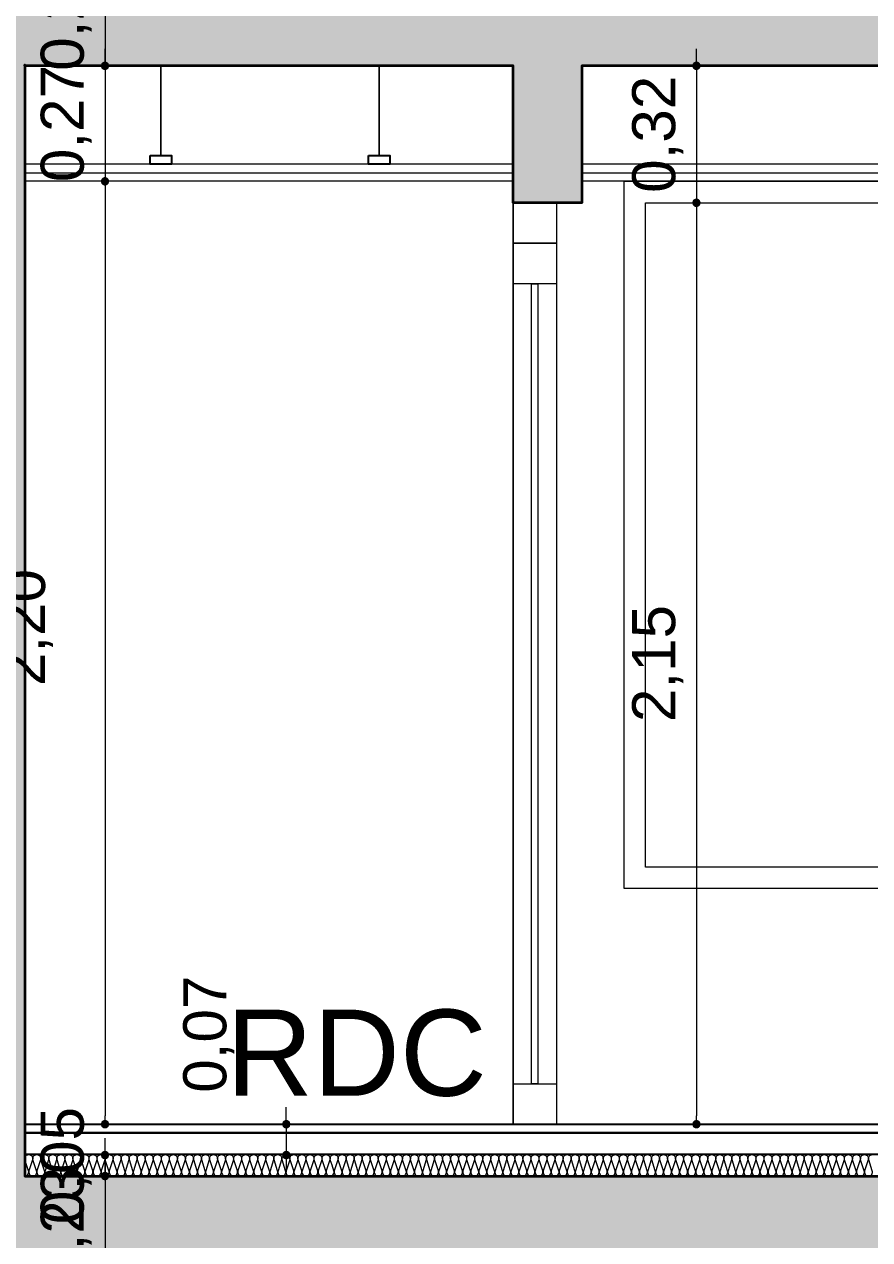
# Model space of a CAD drawing. Header units: metres. Extents: x 1838950 to 1842843, y 5171318 to 5174224.
# Drawn here: x 1841216.795 to 1841218.767, y 5171396.743 to 5171399.579 of the extents above; entities that cross this region are included whole.
import ezdxf

# ---------------------------------------------------------------- set-up
doc = ezdxf.new("R2010")
doc.units = ezdxf.units.M
doc.header["$LTSCALE"] = 0.0254
doc.header["$PDMODE"] = 1
doc.header["$PDSIZE"] = -2
doc.layers.get('0').update_dxf_attribs({"lineweight": 18})
doc.layers.get('DEFPOINTS').update_dxf_attribs({"lineweight": 18})
doc.layers.add('00 CHAZAL Coupe A.5', color=7, linetype='Continuous', lineweight=18)
doc.layers.add('00 CHAZAL INVISIBLE ARCHI', color=7, linetype='Continuous', lineweight=5)
doc.styles.add('Arial', font='arial.ttf')
doc.dimstyles.new('IS', dxfattribs={"dimtxt": 302.065972, "dimasz": 9.92187e-05, "dimexe": 2e-07, "dimexo": 1e-06, "dimgap": 3e-07, "dimtad": 1, "dimzin": 3, "dimtxsty": 'Arial', "dimblk": 'DOT', "dimblk1": 'DOT', "dimblk2": 'DOT', "dimcen": 0, "dimdle": 1e-06, "dimazin": 0, "dimtfac": 1, "dimtix": 1, "dimtmove": 0, "dimatfit": 0, "dimldrblk": 'DOT', "dimfxl": 1e-06, "dimfxlon": 1, "dimfrac": 2, "dimtolj": 1, "dimtzin": 3, "dimarcsym": 0})

# ---------------------------------------------------------------- blocks, each defined once
blk = doc.blocks.new('Groupe-1792-1')
at = {"layer": '00 CHAZAL Coupe A.5', "color": 7, "linetype": 'Continuous', "lineweight": 13}
for p, q in [((1841216.7955, 5171396.942), (1841224.4551, 5171396.942)), ((1841216.7955, 5171396.892), (1841224.4551, 5171396.892))]:
    blk.add_line(p, q, dxfattribs=at)
at = {"layer": '00 CHAZAL Coupe A.5', "color": 7, "linetype": 'Continuous', "lineweight": 13, "flags": 128}
for points in [[(1841216.7955, 5171396.9326, -0.414214), (1841216.8049, 5171396.942, -0.511611), (1841216.8138, 5171396.9296), (1841216.8054, 5171396.9043, 0.511611), (1841216.8143, 5171396.892, 0.511611), (1841216.8232, 5171396.9043), (1841216.8148, 5171396.9296, -0.511611), (1841216.8236, 5171396.942, -0.511611), (1841216.8325, 5171396.9296), (1841216.8241, 5171396.9043, 0.511611), (1841216.833, 5171396.892, 0.511611), (1841216.8419, 5171396.9043), (1841216.8335, 5171396.9296, -0.511611), (1841216.8424, 5171396.942, -0.511611), (1841216.8513, 5171396.9296), (1841216.8429, 5171396.9043, 0.511611), (1841216.8518, 5171396.892, 0.511611), (1841216.8607, 5171396.9043), (1841216.8523, 5171396.9296, -0.511611), (1841216.8611, 5171396.942, -0.511611), (1841216.87, 5171396.9296), (1841216.8616, 5171396.9043, 0.511611), (1841216.8705, 5171396.892, 0.511611), (1841216.8794, 5171396.9043), (1841216.871, 5171396.9296, -0.511611), (1841216.8799, 5171396.942, -0.511611), (1841216.8888, 5171396.9296), (1841216.8804, 5171396.9043, 0.511611), (1841216.8893, 5171396.892, 0.511611), (1841216.8982, 5171396.9043), (1841216.8898, 5171396.9296, -0.511611), (1841216.8986, 5171396.942, -0.511611), (1841216.9075, 5171396.9296), (1841216.8991, 5171396.9043, 0.511611), (1841216.908, 5171396.892, 0.511611), (1841216.9169, 5171396.9043), (1841216.9085, 5171396.9296, -0.511611), (1841216.9174, 5171396.942, -0.511611), (1841216.9263, 5171396.9296), (1841216.9179, 5171396.9043, 0.511611), (1841216.9268, 5171396.892, 0.511611), (1841216.9357, 5171396.9043), (1841216.9273, 5171396.9296, -0.511611), (1841216.9361, 5171396.942, -0.511611), (1841216.945, 5171396.9296), (1841216.9366, 5171396.9043, 0.511611), (1841216.9455, 5171396.892, 0.511611), (1841216.9544, 5171396.9043), (1841216.946, 5171396.9296, -0.511611), (1841216.9549, 5171396.942, -0.511611), (1841216.9638, 5171396.9296), (1841216.9554, 5171396.9043, 0.511611), (1841216.9643, 5171396.892, 0.511611), (1841216.9732, 5171396.9043), (1841216.9648, 5171396.9296, -0.511611), (1841216.9736, 5171396.942, -0.511611), (1841216.9825, 5171396.9296), (1841216.9741, 5171396.9043, 0.511611), (1841216.983, 5171396.892, 0.511611), (1841216.9919, 5171396.9043), (1841216.9835, 5171396.9296, -0.511611), (1841216.9924, 5171396.942, -0.511611), (1841217.0013, 5171396.9296), (1841216.9929, 5171396.9043, 0.511611), (1841217.0018, 5171396.892, 0.511611), (1841217.0107, 5171396.9043), (1841217.0023, 5171396.9296, -0.511611), (1841217.0111, 5171396.942, -0.511611), (1841217.02, 5171396.9296), (1841217.0116, 5171396.9043, 0.511611), (1841217.0205, 5171396.892, 0.511611), (1841217.0294, 5171396.9043), (1841217.021, 5171396.9296, -0.511611), (1841217.0299, 5171396.942, -0.511611), (1841217.0388, 5171396.9296), (1841217.0346, 5171396.917)], [(1841217.0346, 5171396.917), (1841217.0304, 5171396.9043, 0.511611), (1841217.0393, 5171396.892, 0.511611), (1841217.0482, 5171396.9043), (1841217.0398, 5171396.9296, -0.511611), (1841217.0486, 5171396.942, -0.511611), (1841217.0575, 5171396.9296), (1841217.0491, 5171396.9043, 0.511611), (1841217.058, 5171396.892, 0.511611), (1841217.0669, 5171396.9043), (1841217.0585, 5171396.9296, -0.511611), (1841217.0674, 5171396.942, -0.511611), (1841217.0763, 5171396.9296), (1841217.0679, 5171396.9043, 0.511611), (1841217.0768, 5171396.892, 0.511611), (1841217.0857, 5171396.9043), (1841217.0773, 5171396.9296, -0.511611), (1841217.0861, 5171396.942, -0.511611), (1841217.095, 5171396.9296), (1841217.0866, 5171396.9043, 0.511611), (1841217.0955, 5171396.892, 0.511611), (1841217.1044, 5171396.9043), (1841217.096, 5171396.9296, -0.511611), (1841217.1049, 5171396.942, -0.511611), (1841217.1138, 5171396.9296), (1841217.1054, 5171396.9043, 0.511611), (1841217.1143, 5171396.892, 0.511611), (1841217.1232, 5171396.9043), (1841217.1148, 5171396.9296, -0.511611), (1841217.1236, 5171396.942, -0.511611), (1841217.1325, 5171396.9296), (1841217.1241, 5171396.9043, 0.511611), (1841217.133, 5171396.892, 0.511611), (1841217.1419, 5171396.9043), (1841217.1335, 5171396.9296, -0.511611), (1841217.1424, 5171396.942, -0.511611), (1841217.1513, 5171396.9296), (1841217.1429, 5171396.9043, 0.511611), (1841217.1518, 5171396.892, 0.511611), (1841217.1607, 5171396.9043), (1841217.1523, 5171396.9296, -0.511611), (1841217.1611, 5171396.942, -0.511611), (1841217.17, 5171396.9296), (1841217.1616, 5171396.9043, 0.511611), (1841217.1705, 5171396.892, 0.511611), (1841217.1794, 5171396.9043), (1841217.171, 5171396.9296, -0.511611), (1841217.1799, 5171396.942, -0.511611), (1841217.1888, 5171396.9296), (1841217.1804, 5171396.9043, 0.511611), (1841217.1893, 5171396.892, 0.511611), (1841217.1982, 5171396.9043), (1841217.1898, 5171396.9296, -0.511611), (1841217.1986, 5171396.942, -0.511611), (1841217.2075, 5171396.9296), (1841217.1991, 5171396.9043, 0.511611), (1841217.208, 5171396.892, 0.511611), (1841217.2169, 5171396.9043), (1841217.2085, 5171396.9296, -0.511611), (1841217.2174, 5171396.942, -0.511611), (1841217.2263, 5171396.9296), (1841217.2179, 5171396.9043, 0.511611), (1841217.2268, 5171396.892, 0.511611), (1841217.2357, 5171396.9043), (1841217.2273, 5171396.9296, -0.511611), (1841217.2361, 5171396.942, -0.511611), (1841217.245, 5171396.9296), (1841217.2366, 5171396.9043, 0.511611), (1841217.2455, 5171396.892, 0.511611), (1841217.2544, 5171396.9043), (1841217.246, 5171396.9296, -0.511611), (1841217.2549, 5171396.942, -0.511611), (1841217.2638, 5171396.9296), (1841217.2554, 5171396.9043, 0.511611), (1841217.2643, 5171396.892, 0.511611), (1841217.2732, 5171396.9043), (1841217.2648, 5171396.9296, -0.511611), (1841217.2736, 5171396.942)], [(1841217.2736, 5171396.942, -0.511611), (1841217.2825, 5171396.9296), (1841217.2741, 5171396.9043, 0.511611), (1841217.283, 5171396.892, 0.511611), (1841217.2919, 5171396.9043), (1841217.2835, 5171396.9296, -0.511611), (1841217.2924, 5171396.942, -0.511611), (1841217.3013, 5171396.9296), (1841217.2929, 5171396.9043, 0.511611), (1841217.3018, 5171396.892, 0.511611), (1841217.3107, 5171396.9043), (1841217.3023, 5171396.9296, -0.511611), (1841217.3111, 5171396.942, -0.511611), (1841217.32, 5171396.9296), (1841217.3116, 5171396.9043, 0.511611), (1841217.3205, 5171396.892, 0.511611), (1841217.3294, 5171396.9043), (1841217.321, 5171396.9296, -0.511611), (1841217.3299, 5171396.942, -0.511611), (1841217.3388, 5171396.9296), (1841217.3304, 5171396.9043, 0.511611), (1841217.3393, 5171396.892, 0.511611), (1841217.3482, 5171396.9043), (1841217.3398, 5171396.9296, -0.511611), (1841217.3486, 5171396.942, -0.511611), (1841217.3575, 5171396.9296), (1841217.3491, 5171396.9043, 0.511611), (1841217.358, 5171396.892, 0.511611), (1841217.3669, 5171396.9043), (1841217.3585, 5171396.9296, -0.511611), (1841217.3674, 5171396.942, -0.511611), (1841217.3763, 5171396.9296), (1841217.3679, 5171396.9043, 0.511611), (1841217.3768, 5171396.892, 0.511611), (1841217.3857, 5171396.9043), (1841217.3773, 5171396.9296, -0.511611), (1841217.3861, 5171396.942, -0.511611), (1841217.395, 5171396.9296), (1841217.3866, 5171396.9043, 0.511611), (1841217.3955, 5171396.892, 0.511611), (1841217.4044, 5171396.9043), (1841217.396, 5171396.9296, -0.511611), (1841217.4049, 5171396.942, -0.511611), (1841217.4138, 5171396.9296), (1841217.4054, 5171396.9043, 0.511611), (1841217.4143, 5171396.892, 0.511611), (1841217.4232, 5171396.9043), (1841217.4148, 5171396.9296, -0.511611), (1841217.4236, 5171396.942, -0.511611), (1841217.4325, 5171396.9296), (1841217.4241, 5171396.9043, 0.511611), (1841217.433, 5171396.892, 0.511611), (1841217.4419, 5171396.9043), (1841217.4335, 5171396.9296, -0.511611), (1841217.4424, 5171396.942, -0.511611), (1841217.4513, 5171396.9296), (1841217.4429, 5171396.9043, 0.511611), (1841217.4518, 5171396.892, 0.511611), (1841217.4607, 5171396.9043), (1841217.4523, 5171396.9296, -0.511611), (1841217.4611, 5171396.942, -0.511611), (1841217.47, 5171396.9296), (1841217.4616, 5171396.9043, 0.511611), (1841217.4705, 5171396.892, 0.511611), (1841217.4794, 5171396.9043), (1841217.471, 5171396.9296, -0.511611), (1841217.4799, 5171396.942, -0.511611), (1841217.4888, 5171396.9296), (1841217.4804, 5171396.9043, 0.511611), (1841217.4893, 5171396.892, 0.511611), (1841217.4982, 5171396.9043), (1841217.4898, 5171396.9296, -0.511611), (1841217.4986, 5171396.942, -0.511611), (1841217.5075, 5171396.9296), (1841217.4991, 5171396.9043, 0.511611), (1841217.508, 5171396.892, 0.511611), (1841217.5169, 5171396.9043), (1841217.5127, 5171396.917)], [(1841217.5127, 5171396.917), (1841217.5085, 5171396.9296, -0.511611), (1841217.5174, 5171396.942, -0.511611), (1841217.5263, 5171396.9296), (1841217.5179, 5171396.9043, 0.511611), (1841217.5268, 5171396.892, 0.511611), (1841217.5357, 5171396.9043), (1841217.5273, 5171396.9296, -0.511611), (1841217.5361, 5171396.942, -0.511611), (1841217.545, 5171396.9296), (1841217.5366, 5171396.9043, 0.511611), (1841217.5455, 5171396.892, 0.511611), (1841217.5544, 5171396.9043), (1841217.546, 5171396.9296, -0.511611), (1841217.5549, 5171396.942, -0.511611), (1841217.5638, 5171396.9296), (1841217.5554, 5171396.9043, 0.511611), (1841217.5643, 5171396.892, 0.511611), (1841217.5732, 5171396.9043), (1841217.5648, 5171396.9296, -0.511611), (1841217.5736, 5171396.942, -0.511611), (1841217.5825, 5171396.9296), (1841217.5741, 5171396.9043, 0.511611), (1841217.583, 5171396.892, 0.511611), (1841217.5919, 5171396.9043), (1841217.5835, 5171396.9296, -0.511611), (1841217.5924, 5171396.942, -0.511611), (1841217.6013, 5171396.9296), (1841217.5929, 5171396.9043, 0.511611), (1841217.6018, 5171396.892, 0.511611), (1841217.6107, 5171396.9043), (1841217.6023, 5171396.9296, -0.511611), (1841217.6111, 5171396.942, -0.511611), (1841217.62, 5171396.9296), (1841217.6116, 5171396.9043, 0.511611), (1841217.6205, 5171396.892, 0.511611), (1841217.6294, 5171396.9043), (1841217.621, 5171396.9296, -0.511611), (1841217.6299, 5171396.942, -0.511611), (1841217.6388, 5171396.9296), (1841217.6304, 5171396.9043, 0.511611), (1841217.6393, 5171396.892, 0.511611), (1841217.6482, 5171396.9043), (1841217.6398, 5171396.9296, -0.511611), (1841217.6486, 5171396.942, -0.511611), (1841217.6575, 5171396.9296), (1841217.6491, 5171396.9043, 0.511611), (1841217.658, 5171396.892, 0.511611), (1841217.6669, 5171396.9043), (1841217.6585, 5171396.9296, -0.511611), (1841217.6674, 5171396.942, -0.511611), (1841217.6763, 5171396.9296), (1841217.6679, 5171396.9043, 0.511611), (1841217.6768, 5171396.892, 0.511611), (1841217.6857, 5171396.9043), (1841217.6773, 5171396.9296, -0.511611), (1841217.6861, 5171396.942, -0.511611), (1841217.695, 5171396.9296), (1841217.6866, 5171396.9043, 0.511611), (1841217.6955, 5171396.892, 0.511611), (1841217.7044, 5171396.9043), (1841217.696, 5171396.9296, -0.511611), (1841217.7049, 5171396.942, -0.511611), (1841217.7138, 5171396.9296), (1841217.7054, 5171396.9043, 0.511611), (1841217.7143, 5171396.892, 0.511611), (1841217.7232, 5171396.9043), (1841217.7148, 5171396.9296, -0.511611), (1841217.7236, 5171396.942, -0.511611), (1841217.7325, 5171396.9296), (1841217.7241, 5171396.9043, 0.511611), (1841217.733, 5171396.892, 0.511611), (1841217.7419, 5171396.9043), (1841217.7335, 5171396.9296, -0.511611), (1841217.7424, 5171396.942, -0.511611), (1841217.7513, 5171396.9296), (1841217.7429, 5171396.9043, 0.511611), (1841217.7518, 5171396.892)], [(1841217.7518, 5171396.892, 0.511611), (1841217.7607, 5171396.9043), (1841217.7523, 5171396.9296, -0.511611), (1841217.7611, 5171396.942, -0.511611), (1841217.77, 5171396.9296), (1841217.7616, 5171396.9043, 0.511611), (1841217.7705, 5171396.892, 0.511611), (1841217.7794, 5171396.9043), (1841217.771, 5171396.9296, -0.511611), (1841217.7799, 5171396.942, -0.511611), (1841217.7888, 5171396.9296), (1841217.7804, 5171396.9043, 0.511611), (1841217.7893, 5171396.892, 0.511611), (1841217.7982, 5171396.9043), (1841217.7898, 5171396.9296, -0.511611), (1841217.7986, 5171396.942, -0.511611), (1841217.8075, 5171396.9296), (1841217.7991, 5171396.9043, 0.511611), (1841217.808, 5171396.892, 0.511611), (1841217.8169, 5171396.9043), (1841217.8085, 5171396.9296, -0.511611), (1841217.8174, 5171396.942, -0.511611), (1841217.8263, 5171396.9296), (1841217.8179, 5171396.9043, 0.511611), (1841217.8268, 5171396.892, 0.511611), (1841217.8357, 5171396.9043), (1841217.8273, 5171396.9296, -0.511611), (1841217.8361, 5171396.942, -0.511611), (1841217.845, 5171396.9296), (1841217.8366, 5171396.9043, 0.511611), (1841217.8455, 5171396.892, 0.511611), (1841217.8544, 5171396.9043), (1841217.846, 5171396.9296, -0.511611), (1841217.8549, 5171396.942, -0.511611), (1841217.8638, 5171396.9296), (1841217.8554, 5171396.9043, 0.511611), (1841217.8643, 5171396.892, 0.511611), (1841217.8732, 5171396.9043), (1841217.8648, 5171396.9296, -0.511611), (1841217.8736, 5171396.942, -0.511611), (1841217.8825, 5171396.9296), (1841217.8741, 5171396.9043, 0.511611), (1841217.883, 5171396.892, 0.511611), (1841217.8919, 5171396.9043), (1841217.8835, 5171396.9296, -0.511611), (1841217.8924, 5171396.942, -0.511611), (1841217.9013, 5171396.9296), (1841217.8929, 5171396.9043, 0.511611), (1841217.9018, 5171396.892, 0.511611), (1841217.9107, 5171396.9043), (1841217.9023, 5171396.9296, -0.511611), (1841217.9111, 5171396.942, -0.511611), (1841217.92, 5171396.9296), (1841217.9116, 5171396.9043, 0.511611), (1841217.9205, 5171396.892, 0.511611), (1841217.9294, 5171396.9043), (1841217.921, 5171396.9296, -0.511611), (1841217.9299, 5171396.942, -0.511611), (1841217.9388, 5171396.9296), (1841217.9304, 5171396.9043, 0.511611), (1841217.9393, 5171396.892, 0.511611), (1841217.9482, 5171396.9043), (1841217.9398, 5171396.9296, -0.511611), (1841217.9486, 5171396.942, -0.511611), (1841217.9575, 5171396.9296), (1841217.9491, 5171396.9043, 0.511611), (1841217.958, 5171396.892, 0.511611), (1841217.9669, 5171396.9043), (1841217.9585, 5171396.9296, -0.511611), (1841217.9674, 5171396.942, -0.511611), (1841217.9763, 5171396.9296), (1841217.9679, 5171396.9043, 0.511611), (1841217.9768, 5171396.892, 0.511611), (1841217.9857, 5171396.9043), (1841217.9773, 5171396.9296, -0.511611), (1841217.9861, 5171396.942, -0.511611), (1841217.995, 5171396.9296), (1841217.9908, 5171396.917)], [(1841217.9908, 5171396.917), (1841217.9866, 5171396.9043, 0.511611), (1841217.9955, 5171396.892, 0.511611), (1841218.0044, 5171396.9043), (1841217.996, 5171396.9296, -0.511611), (1841218.0049, 5171396.942, -0.511611), (1841218.0138, 5171396.9296), (1841218.0054, 5171396.9043, 0.511611), (1841218.0143, 5171396.892, 0.511611), (1841218.0232, 5171396.9043), (1841218.0148, 5171396.9296, -0.511611), (1841218.0236, 5171396.942, -0.511611), (1841218.0325, 5171396.9296), (1841218.0241, 5171396.9043, 0.511611), (1841218.033, 5171396.892, 0.511611), (1841218.0419, 5171396.9043), (1841218.0335, 5171396.9296, -0.511611), (1841218.0424, 5171396.942, -0.511611), (1841218.0513, 5171396.9296), (1841218.0429, 5171396.9043, 0.511611), (1841218.0518, 5171396.892, 0.511611), (1841218.0607, 5171396.9043), (1841218.0523, 5171396.9296, -0.511611), (1841218.0611, 5171396.942, -0.511611), (1841218.07, 5171396.9296), (1841218.0616, 5171396.9043, 0.511611), (1841218.0705, 5171396.892, 0.511611), (1841218.0794, 5171396.9043), (1841218.071, 5171396.9296, -0.511611), (1841218.0799, 5171396.942, -0.511611), (1841218.0888, 5171396.9296), (1841218.0804, 5171396.9043, 0.511611), (1841218.0893, 5171396.892, 0.511611), (1841218.0982, 5171396.9043), (1841218.0898, 5171396.9296, -0.511611), (1841218.0986, 5171396.942, -0.511611), (1841218.1075, 5171396.9296), (1841218.0991, 5171396.9043, 0.511611), (1841218.108, 5171396.892, 0.511611), (1841218.1169, 5171396.9043), (1841218.1085, 5171396.9296, -0.511611), (1841218.1174, 5171396.942, -0.511611), (1841218.1263, 5171396.9296), (1841218.1179, 5171396.9043, 0.511611), (1841218.1268, 5171396.892, 0.511611), (1841218.1357, 5171396.9043), (1841218.1273, 5171396.9296, -0.511611), (1841218.1361, 5171396.942, -0.511611), (1841218.145, 5171396.9296), (1841218.1366, 5171396.9043, 0.511611), (1841218.1455, 5171396.892, 0.511611), (1841218.1544, 5171396.9043), (1841218.146, 5171396.9296, -0.511611), (1841218.1549, 5171396.942, -0.511611), (1841218.1638, 5171396.9296), (1841218.1554, 5171396.9043, 0.511611), (1841218.1643, 5171396.892, 0.511611), (1841218.1732, 5171396.9043), (1841218.1648, 5171396.9296, -0.511611), (1841218.1736, 5171396.942, -0.511611), (1841218.1825, 5171396.9296), (1841218.1741, 5171396.9043, 0.511611), (1841218.183, 5171396.892, 0.511611), (1841218.1919, 5171396.9043), (1841218.1835, 5171396.9296, -0.511611), (1841218.1924, 5171396.942, -0.511611), (1841218.2013, 5171396.9296), (1841218.1929, 5171396.9043, 0.511611), (1841218.2018, 5171396.892, 0.511611), (1841218.2107, 5171396.9043), (1841218.2023, 5171396.9296, -0.511611), (1841218.2111, 5171396.942, -0.511611), (1841218.22, 5171396.9296), (1841218.2116, 5171396.9043, 0.511611), (1841218.2205, 5171396.892, 0.511611), (1841218.2294, 5171396.9043), (1841218.221, 5171396.9296, -0.511611), (1841218.2299, 5171396.942)], [(1841218.2299, 5171396.942, -0.511611), (1841218.2388, 5171396.9296), (1841218.2304, 5171396.9043, 0.511611), (1841218.2393, 5171396.892, 0.511611), (1841218.2482, 5171396.9043), (1841218.2398, 5171396.9296, -0.511611), (1841218.2486, 5171396.942, -0.511611), (1841218.2575, 5171396.9296), (1841218.2491, 5171396.9043, 0.511611), (1841218.258, 5171396.892, 0.511611), (1841218.2669, 5171396.9043), (1841218.2585, 5171396.9296, -0.511611), (1841218.2674, 5171396.942, -0.511611), (1841218.2763, 5171396.9296), (1841218.2679, 5171396.9043, 0.511611), (1841218.2768, 5171396.892, 0.511611), (1841218.2857, 5171396.9043), (1841218.2773, 5171396.9296, -0.511611), (1841218.2861, 5171396.942, -0.511611), (1841218.295, 5171396.9296), (1841218.2866, 5171396.9043, 0.511611), (1841218.2955, 5171396.892, 0.511611), (1841218.3044, 5171396.9043), (1841218.296, 5171396.9296, -0.511611), (1841218.3049, 5171396.942, -0.511611), (1841218.3138, 5171396.9296), (1841218.3054, 5171396.9043, 0.511611), (1841218.3143, 5171396.892, 0.511611), (1841218.3232, 5171396.9043), (1841218.3148, 5171396.9296, -0.511611), (1841218.3236, 5171396.942, -0.511611), (1841218.3325, 5171396.9296), (1841218.3241, 5171396.9043, 0.511611), (1841218.333, 5171396.892, 0.511611), (1841218.3419, 5171396.9043), (1841218.3335, 5171396.9296, -0.511611), (1841218.3424, 5171396.942, -0.511611), (1841218.3513, 5171396.9296), (1841218.3429, 5171396.9043, 0.511611), (1841218.3518, 5171396.892, 0.511611), (1841218.3607, 5171396.9043), (1841218.3523, 5171396.9296, -0.511611), (1841218.3611, 5171396.942, -0.511611), (1841218.37, 5171396.9296), (1841218.3616, 5171396.9043, 0.511611), (1841218.3705, 5171396.892, 0.511611), (1841218.3794, 5171396.9043), (1841218.371, 5171396.9296, -0.511611), (1841218.3799, 5171396.942, -0.511611), (1841218.3888, 5171396.9296), (1841218.3804, 5171396.9043, 0.511611), (1841218.3893, 5171396.892, 0.511611), (1841218.3982, 5171396.9043), (1841218.3898, 5171396.9296, -0.511611), (1841218.3986, 5171396.942, -0.511611), (1841218.4075, 5171396.9296), (1841218.3991, 5171396.9043, 0.511611), (1841218.408, 5171396.892, 0.511611), (1841218.4169, 5171396.9043), (1841218.4085, 5171396.9296, -0.511611), (1841218.4174, 5171396.942, -0.511611), (1841218.4263, 5171396.9296), (1841218.4179, 5171396.9043, 0.511611), (1841218.4268, 5171396.892, 0.511611), (1841218.4357, 5171396.9043), (1841218.4273, 5171396.9296, -0.511611), (1841218.4361, 5171396.942, -0.511611), (1841218.445, 5171396.9296), (1841218.4366, 5171396.9043, 0.511611), (1841218.4455, 5171396.892, 0.511611), (1841218.4544, 5171396.9043), (1841218.446, 5171396.9296, -0.511611), (1841218.4549, 5171396.942, -0.511611), (1841218.4638, 5171396.9296), (1841218.4554, 5171396.9043, 0.511611), (1841218.4643, 5171396.892, 0.511611), (1841218.4732, 5171396.9043), (1841218.469, 5171396.917)], [(1841218.469, 5171396.917), (1841218.4648, 5171396.9296, -0.511611), (1841218.4736, 5171396.942, -0.511611), (1841218.4825, 5171396.9296), (1841218.4741, 5171396.9043, 0.511611), (1841218.483, 5171396.892, 0.511611), (1841218.4919, 5171396.9043), (1841218.4835, 5171396.9296, -0.511611), (1841218.4924, 5171396.942, -0.511611), (1841218.5013, 5171396.9296), (1841218.4929, 5171396.9043, 0.511611), (1841218.5018, 5171396.892, 0.511611), (1841218.5107, 5171396.9043), (1841218.5023, 5171396.9296, -0.511611), (1841218.5111, 5171396.942, -0.511611), (1841218.52, 5171396.9296), (1841218.5116, 5171396.9043, 0.511611), (1841218.5205, 5171396.892, 0.511611), (1841218.5294, 5171396.9043), (1841218.521, 5171396.9296, -0.511611), (1841218.5299, 5171396.942, -0.511611), (1841218.5388, 5171396.9296), (1841218.5304, 5171396.9043, 0.511611), (1841218.5393, 5171396.892, 0.511611), (1841218.5482, 5171396.9043), (1841218.5398, 5171396.9296, -0.511611), (1841218.5486, 5171396.942, -0.511611), (1841218.5575, 5171396.9296), (1841218.5491, 5171396.9043, 0.511611), (1841218.558, 5171396.892, 0.511611), (1841218.5669, 5171396.9043), (1841218.5585, 5171396.9296, -0.511611), (1841218.5674, 5171396.942, -0.511611), (1841218.5763, 5171396.9296), (1841218.5679, 5171396.9043, 0.511611), (1841218.5768, 5171396.892, 0.511611), (1841218.5857, 5171396.9043), (1841218.5773, 5171396.9296, -0.511611), (1841218.5861, 5171396.942, -0.511611), (1841218.595, 5171396.9296), (1841218.5866, 5171396.9043, 0.511611), (1841218.5955, 5171396.892, 0.511611), (1841218.6044, 5171396.9043), (1841218.596, 5171396.9296, -0.511611), (1841218.6049, 5171396.942, -0.511611), (1841218.6138, 5171396.9296), (1841218.6054, 5171396.9043, 0.511611), (1841218.6143, 5171396.892, 0.511611), (1841218.6232, 5171396.9043), (1841218.6148, 5171396.9296, -0.511611), (1841218.6236, 5171396.942, -0.511611), (1841218.6325, 5171396.9296), (1841218.6241, 5171396.9043, 0.511611), (1841218.633, 5171396.892, 0.511611), (1841218.6419, 5171396.9043), (1841218.6335, 5171396.9296, -0.511611), (1841218.6424, 5171396.942, -0.511611), (1841218.6513, 5171396.9296), (1841218.6429, 5171396.9043, 0.511611), (1841218.6518, 5171396.892, 0.511611), (1841218.6607, 5171396.9043), (1841218.6523, 5171396.9296, -0.511611), (1841218.6611, 5171396.942, -0.511611), (1841218.67, 5171396.9296), (1841218.6616, 5171396.9043, 0.511611), (1841218.6705, 5171396.892, 0.511611), (1841218.6794, 5171396.9043), (1841218.671, 5171396.9296, -0.511611), (1841218.6799, 5171396.942, -0.511611), (1841218.6888, 5171396.9296), (1841218.6804, 5171396.9043, 0.511611), (1841218.6893, 5171396.892, 0.511611), (1841218.6982, 5171396.9043), (1841218.6898, 5171396.9296, -0.511611), (1841218.6986, 5171396.942, -0.511611), (1841218.7075, 5171396.9296), (1841218.6991, 5171396.9043, 0.511611), (1841218.708, 5171396.892)], [(1841218.708, 5171396.892, 0.511611), (1841218.7169, 5171396.9043), (1841218.7085, 5171396.9296, -0.511611), (1841218.7174, 5171396.942, -0.511611), (1841218.7263, 5171396.9296), (1841218.7179, 5171396.9043, 0.511611), (1841218.7268, 5171396.892, 0.511611), (1841218.7357, 5171396.9043), (1841218.7273, 5171396.9296, -0.511611), (1841218.7361, 5171396.942, -0.511611), (1841218.745, 5171396.9296), (1841218.7366, 5171396.9043, 0.511611), (1841218.7455, 5171396.892, 0.511611), (1841218.7544, 5171396.9043), (1841218.746, 5171396.9296, -0.511611), (1841218.7549, 5171396.942, -0.511611), (1841218.7638, 5171396.9296), (1841218.7554, 5171396.9043, 0.511611), (1841218.7643, 5171396.892, 0.511611), (1841218.7732, 5171396.9043), (1841218.7648, 5171396.9296, -0.511611), (1841218.7736, 5171396.942, -0.511611)], [(1841216.7955, 5171396.892, 0.511611), (1841216.8044, 5171396.9043), (1841216.796, 5171396.9296, -0.080366), (1841216.7955, 5171396.9326)]]:
    blk.add_lwpolyline(points, format="xyb", dxfattribs=at)
blk = doc.blocks.new('Groupe-1861-1')
at = {"layer": '00 CHAZAL Coupe A.5', "color": 7, "linetype": 'Continuous', "lineweight": 13, "flags": 128}
for points in [[(1841217.9351, 5171399.1626), (1841218.0361, 5171399.1626), (1841218.0361, 5171397.0126), (1841217.9351, 5171397.0126)], [(1841217.9351, 5171399.1626), (1841218.0361, 5171399.1626), (1841218.0361, 5171399.0682), (1841217.9351, 5171399.0682)], [(1841217.9351, 5171399.0682), (1841218.0361, 5171399.0682), (1841218.0361, 5171398.9737), (1841217.9351, 5171398.9737)], [(1841217.9779, 5171398.9737), (1841217.9929, 5171398.9737), (1841217.9929, 5171397.107), (1841217.9779, 5171397.107)], [(1841217.9351, 5171397.107), (1841218.0361, 5171397.107), (1841218.0361, 5171397.0126), (1841217.9351, 5171397.0126)]]:
    blk.add_lwpolyline(points, close=True, dxfattribs=at)
blk = doc.blocks.new('_DOT')
at = {"color": 0, "linetype": 'ByBlock', "lineweight": -2}
blk.add_line((-0.5, 0), (-1, 0), dxfattribs=at)
at = {"color": 0, "linetype": 'ByBlock', "const_width": 0.5}
blk.add_lwpolyline([(-0.25, 0, 1), (0.25, 0, 1)], format="xyb", close=True, dxfattribs=at)
blk = doc.blocks.new('*D468')
at = {"layer": '00 CHAZAL Coupe A.5', "color": 0, "linetype": 'Continuous', "lineweight": -2, "transparency": 16777216}
for p, q in [((1841218.3629, 5171399.502), (1841218.3629, 5171399.5219)), ((1841218.3631, 5171399.4822), (1841218.3629, 5171399.4822)), ((1841218.3629, 5171399.4822), (1841218.3629, 5171399.1626)), ((1841218.3627, 5171399.1626), (1841218.3629, 5171399.1626)), ((1841218.3629, 5171399.1427), (1841218.3629, 5171399.1229))]:
    blk.add_line(p, q, dxfattribs=at)
at = {"layer": 'DEFPOINTS', "color": 0, "transparency": 16777216}
for p in [(1841218.433, 5171399.4822), (1841218.0957, 5171399.1626), (1841218.3629, 5171399.1626)]:
    blk.add_point(p, dxfattribs=at)
at = {"layer": '00 CHAZAL Coupe A.5', "color": 0, "lineweight": -2, "transparency": 16777216, "xscale": 0.01984375, "yscale": 0.01984375, "zscale": 0.01984375}
for p, rotation in [((1841218.3629, 5171399.4822), 270), ((1841218.3629, 5171399.1626), 90)]:
    blk.add_blockref('_DOT', p, dxfattribs=dict(at, rotation=rotation))
at = {"layer": '00 CHAZAL Coupe A.5', "color": 0, "lineweight": 5, "transparency": 16777216, "insert": (1841218.2725, 5171399.3224), "char_height": 0.10051, "attachment_point": 5, "rotation": 90, "style": 'Arial'}
blk.add_mtext('\\A1;0,32', dxfattribs=at)
blk = doc.blocks.new('*D469')
at = {"layer": '00 CHAZAL Coupe A.5', "color": 0, "linetype": 'Continuous', "lineweight": -2, "transparency": 16777216}
for p, q in [((1841218.3627, 5171399.1626), (1841218.3629, 5171399.1626)), ((1841218.3629, 5171399.1427), (1841218.3629, 5171397.0327)), ((1841218.3627, 5171397.0129), (1841218.3629, 5171397.0129))]:
    blk.add_line(p, q, dxfattribs=at)
at = {"layer": 'DEFPOINTS', "color": 0, "transparency": 16777216}
for p in [(1841218.0957, 5171399.1626), (1841218.1329, 5171397.0129), (1841218.3629, 5171397.0129)]:
    blk.add_point(p, dxfattribs=at)
at = {"layer": '00 CHAZAL Coupe A.5', "color": 0, "lineweight": -2, "transparency": 16777216, "xscale": 0.01984375, "yscale": 0.01984375, "zscale": 0.01984375}
for p, rotation in [((1841218.3629, 5171399.1626), 90), ((1841218.3629, 5171397.0129), 270)]:
    blk.add_blockref('_DOT', p, dxfattribs=dict(at, rotation=rotation))
at = {"layer": '00 CHAZAL Coupe A.5', "color": 0, "lineweight": 5, "transparency": 16777216, "insert": (1841218.2725, 5171398.0877), "char_height": 0.10051, "attachment_point": 5, "rotation": 90, "style": 'Arial'}
blk.add_mtext('\\A1;2,15', dxfattribs=at)
blk = doc.blocks.new('*D545')
at = {"layer": '00 CHAZAL Coupe A.5', "color": 0, "linetype": 'Continuous', "lineweight": -2, "transparency": 16777216}
for p, q in [((1841216.9829, 5171399.752), (1841216.9829, 5171399.7719)), ((1841216.9831, 5171399.7322), (1841216.9829, 5171399.7322)), ((1841216.9829, 5171399.7322), (1841216.9829, 5171399.4822)), ((1841216.9831, 5171399.4822), (1841216.9829, 5171399.4822)), ((1841216.9829, 5171399.4623), (1841216.9829, 5171399.4425))]:
    blk.add_line(p, q, dxfattribs=at)
at = {"layer": 'DEFPOINTS', "color": 0, "transparency": 16777216}
for p in [(1841217.8659, 5171399.7322), (1841216.9829, 5171399.4822), (1841217.4329, 5171399.4822)]:
    blk.add_point(p, dxfattribs=at)
at = {"layer": '00 CHAZAL Coupe A.5', "color": 0, "lineweight": -2, "transparency": 16777216, "xscale": 0.01984375, "yscale": 0.01984375, "zscale": 0.01984375}
for p, rotation in [((1841216.9829, 5171399.7322), 270), ((1841216.9829, 5171399.4822), 90)]:
    blk.add_blockref('_DOT', p, dxfattribs=dict(at, rotation=rotation))
at = {"layer": '00 CHAZAL Coupe A.5', "color": 0, "lineweight": 5, "transparency": 16777216, "insert": (1841216.8925, 5171399.6072), "char_height": 0.10051, "attachment_point": 5, "rotation": 90, "style": 'Arial'}
blk.add_mtext('\\A1;0,25', dxfattribs=at)
blk = doc.blocks.new('*D546')
at = {"layer": '00 CHAZAL Coupe A.5', "color": 0, "linetype": 'Continuous', "lineweight": -2, "transparency": 16777216}
for p, q in [((1841216.9829, 5171399.502), (1841216.9829, 5171399.5219)), ((1841216.9831, 5171399.4822), (1841216.9829, 5171399.4822)), ((1841216.9829, 5171399.4822), (1841216.9829, 5171399.2127)), ((1841216.9831, 5171399.2127), (1841216.9829, 5171399.2127)), ((1841216.9829, 5171399.1929), (1841216.9829, 5171399.173))]:
    blk.add_line(p, q, dxfattribs=at)
at = {"layer": 'DEFPOINTS', "color": 0, "transparency": 16777216}
for p in [(1841217.4329, 5171399.4822), (1841216.9829, 5171399.2127), (1841217.4329, 5171399.2127)]:
    blk.add_point(p, dxfattribs=at)
at = {"layer": '00 CHAZAL Coupe A.5', "color": 0, "lineweight": -2, "transparency": 16777216, "xscale": 0.01984375, "yscale": 0.01984375, "zscale": 0.01984375}
for p, rotation in [((1841216.9829, 5171399.4822), 270), ((1841216.9829, 5171399.2127), 90)]:
    blk.add_blockref('_DOT', p, dxfattribs=dict(at, rotation=rotation))
at = {"layer": '00 CHAZAL Coupe A.5', "color": 0, "lineweight": 5, "transparency": 16777216, "insert": (1841216.8925, 5171399.3474), "char_height": 0.10051, "attachment_point": 5, "rotation": 90, "style": 'Arial'}
blk.add_mtext('\\A1;0,27', dxfattribs=at)
blk = doc.blocks.new('*D547')
at = {"layer": '00 CHAZAL Coupe A.5', "color": 0, "linetype": 'Continuous', "lineweight": -2, "transparency": 16777216}
for p, q in [((1841216.9831, 5171399.2127), (1841216.9829, 5171399.2127)), ((1841216.9829, 5171399.1929), (1841216.9829, 5171397.0327)), ((1841216.9831, 5171397.0129), (1841216.9829, 5171397.0129))]:
    blk.add_line(p, q, dxfattribs=at)
at = {"layer": 'DEFPOINTS', "color": 0, "transparency": 16777216}
for p in [(1841217.4329, 5171399.2127), (1841216.9829, 5171397.0129), (1841217.8028, 5171397.0129)]:
    blk.add_point(p, dxfattribs=at)
at = {"layer": '00 CHAZAL Coupe A.5', "color": 0, "lineweight": -2, "transparency": 16777216, "xscale": 0.01984375, "yscale": 0.01984375, "zscale": 0.01984375}
for p, rotation in [((1841216.9829, 5171399.2127), 90), ((1841216.9829, 5171397.0129), 270)]:
    blk.add_blockref('_DOT', p, dxfattribs=dict(at, rotation=rotation))
at = {"layer": '00 CHAZAL Coupe A.5', "color": 0, "lineweight": 5, "transparency": 16777216, "insert": (1841216.8021, 5171398.1716), "char_height": 0.10051, "attachment_point": 5, "rotation": 90, "style": 'Arial'}
blk.add_mtext('\\A1;2,20', dxfattribs=at)
blk = doc.blocks.new('*D548')
at = {"layer": '00 CHAZAL Coupe A.5', "color": 0, "linetype": 'Continuous', "lineweight": -2, "transparency": 16777216}
for p, q in [((1841217.4059, 5171397.0327), (1841217.4059, 5171397.0526)), ((1841217.4061, 5171397.0129), (1841217.4058, 5171397.0129)), ((1841217.4059, 5171397.0129), (1841217.4059, 5171396.9409)), ((1841217.4057, 5171396.9409), (1841217.4059, 5171396.9409)), ((1841217.4059, 5171396.9211), (1841217.4059, 5171396.9013))]:
    blk.add_line(p, q, dxfattribs=at)
at = {"layer": 'DEFPOINTS', "color": 0, "transparency": 16777216}
for p in [(1841217.8028, 5171397.0129), (1841217.1944, 5171396.9409), (1841217.4059, 5171396.9409)]:
    blk.add_point(p, dxfattribs=at)
at = {"layer": '00 CHAZAL Coupe A.5', "color": 0, "lineweight": -2, "transparency": 16777216, "xscale": 0.01984375, "yscale": 0.01984375, "zscale": 0.01984375}
for p, rotation in [((1841217.4059, 5171397.0129), 270), ((1841217.4059, 5171396.9409), 90)]:
    blk.add_blockref('_DOT', p, dxfattribs=dict(at, rotation=rotation))
at = {"layer": '00 CHAZAL Coupe A.5', "color": 0, "lineweight": 5, "transparency": 16777216, "insert": (1841217.225, 5171397.223), "char_height": 0.10051, "attachment_point": 5, "rotation": 90, "style": 'Arial'}
blk.add_mtext('\\A1;0,07', dxfattribs=at)
blk = doc.blocks.new('*D549')
at = {"layer": '00 CHAZAL Coupe A.5', "color": 0, "linetype": 'Continuous', "lineweight": -2, "transparency": 16777216}
for p, q in [((1841216.9829, 5171396.9608), (1841216.9829, 5171396.9806)), ((1841216.9831, 5171396.9409), (1841216.9829, 5171396.9409)), ((1841216.9829, 5171396.9409), (1841216.9829, 5171396.892)), ((1841216.9831, 5171396.892), (1841216.9829, 5171396.892)), ((1841216.9829, 5171396.8721), (1841216.9829, 5171396.8523))]:
    blk.add_line(p, q, dxfattribs=at)
at = {"layer": 'DEFPOINTS', "color": 0, "transparency": 16777216}
for p in [(1841217.1944, 5171396.9409), (1841216.9829, 5171396.892), (1841217.733, 5171396.892)]:
    blk.add_point(p, dxfattribs=at)
at = {"layer": '00 CHAZAL Coupe A.5', "color": 0, "lineweight": -2, "transparency": 16777216, "xscale": 0.01984375, "yscale": 0.01984375, "zscale": 0.01984375}
for p, rotation in [((1841216.9829, 5171396.9409), 270), ((1841216.9829, 5171396.892), 90)]:
    blk.add_blockref('_DOT', p, dxfattribs=dict(at, rotation=rotation))
at = {"layer": '00 CHAZAL Coupe A.5', "color": 0, "lineweight": 5, "transparency": 16777216, "insert": (1841216.8925, 5171396.9165), "char_height": 0.10051, "attachment_point": 5, "rotation": 90, "style": 'Arial'}
blk.add_mtext('\\A1;0,05', dxfattribs=at)
blk = doc.blocks.new('*D550')
at = {"layer": '00 CHAZAL Coupe A.5', "color": 0, "linetype": 'Continuous', "lineweight": -2, "transparency": 16777216}
for p, q in [((1841216.9829, 5171396.9118), (1841216.9829, 5171396.9317)), ((1841216.9831, 5171396.892), (1841216.9829, 5171396.892)), ((1841216.9829, 5171396.892), (1841216.9829, 5171396.662)), ((1841216.9831, 5171396.662), (1841216.9829, 5171396.662)), ((1841216.9829, 5171396.6421), (1841216.9829, 5171396.6223))]:
    blk.add_line(p, q, dxfattribs=at)
at = {"layer": 'DEFPOINTS', "color": 0, "transparency": 16777216}
for p in [(1841217.733, 5171396.892), (1841216.9829, 5171396.662), (1841217.2229, 5171396.662)]:
    blk.add_point(p, dxfattribs=at)
at = {"layer": '00 CHAZAL Coupe A.5', "color": 0, "lineweight": -2, "transparency": 16777216, "xscale": 0.01984375, "yscale": 0.01984375, "zscale": 0.01984375}
for p, rotation in [((1841216.9829, 5171396.892), 270), ((1841216.9829, 5171396.662), 90)]:
    blk.add_blockref('_DOT', p, dxfattribs=dict(at, rotation=rotation))
at = {"layer": '00 CHAZAL Coupe A.5', "color": 0, "lineweight": 5, "transparency": 16777216, "insert": (1841216.8925, 5171396.777), "char_height": 0.10051, "attachment_point": 5, "rotation": 90, "style": 'Arial'}
blk.add_mtext('\\A1;0,23', dxfattribs=at)
blk = doc.blocks.new('Groupe-2016-1')
at = {"layer": '00 CHAZAL Coupe A.5', "color": 7, "linetype": 'Continuous', "lineweight": 5}
for base, p1, p2, picture, middle in [((1841216.9829, 5171399.4822), (1841217.8659, 5171399.7322), (1841217.4329, 5171399.4822), '*D545', (1841216.8925, 5171399.6072)), ((1841216.9829, 5171399.2127), (1841217.4329, 5171399.4822), (1841217.4329, 5171399.2127), '*D546', (1841216.8925, 5171399.3474)), ((1841218.3629, 5171399.1626), (1841218.433, 5171399.4822), (1841218.0957, 5171399.1626), '*D468', (1841218.2725, 5171399.3224)), ((1841218.3629, 5171397.0129), (1841218.0957, 5171399.1626), (1841218.1329, 5171397.0129), '*D469', (1841218.2725, 5171398.0877)), ((1841216.9829, 5171396.892), (1841217.1944, 5171396.9409), (1841217.733, 5171396.892), '*D549', (1841216.8925, 5171396.9165)), ((1841216.9829, 5171396.662), (1841217.733, 5171396.892), (1841217.2229, 5171396.662), '*D550', (1841216.8925, 5171396.777))]:
    dim = blk.add_linear_dim(base=base, p1=p1, p2=p2, angle=90, dimstyle='IS', override={"dimtxt": 0.100506, "dimasz": 0.019844, "dimexe": 4e-05, "dimgap": 0.03, "dimpost": '<>', "dimtxsty": 'Arial', "dimdle": 0.0002, "dimtmove": 2, "dimfxl": 0.0002}, dxfattribs=at)
    dim.commit()
    dim.dimension.update_dxf_attribs({"geometry": picture, "text_midpoint": middle})
for base, p1, p2, angle, override, picture, middle in [((1841216.9829, 5171397.0129), (1841217.4329, 5171399.2127), (1841217.8028, 5171397.0129), 90, {"dimtxt": 0.100506, "dimasz": 0.019844, "dimexe": 4e-05, "dimgap": 0.09985, "dimpost": '<>', "dimtxsty": 'Arial', "dimdle": 0.0002, "dimtmove": 2, "dimfxl": 0.0002}, '*D547', (1841216.8021, 5171398.1716)), ((1841217.4059, 5171396.9409), (1841217.8028, 5171397.0129), (1841217.1944, 5171396.9409), 270, {"dimtxt": 0.100506, "dimasz": 0.019844, "dimexe": 4e-05, "dimgap": 0.09985, "dimpost": '<>', "dimtxsty": 'Arial', "dimdle": 0.0002, "dimtix": 0, "dimtmove": 2, "dimfxl": 0.0002}, '*D548', (1841217.225, 5171397.223))]:
    dim = blk.add_linear_dim(base=base, p1=p1, p2=p2, angle=angle, dimstyle='IS', override=override, dxfattribs=at)
    dim.commit()
    dim.dimension.update_dxf_attribs({"geometry": picture, "text_midpoint": middle, "dimtype": 160})

msp = doc.modelspace()

# ---------------------------------------------------------------- hatches: boundary and pattern name
at = {"layer": '00 CHAZAL Coupe A.5', "linetype": 'Continuous', "lineweight": 0, "true_color": 0xaaaaaa}
h = msp.add_hatch(color=253, dxfattribs=at)
h.paths.add_polyline_path([(1841218.0951, 5171406.0067), (1841217.9351, 5171406.0067), (1841217.9351, 5171405.8743), (1841217.9351, 5171405.8743), (1841217.9351, 5171405.3122), (1841216.7955, 5171405.3122), (1841216.7955, 5171406.1927), (1841216.6155, 5171406.1927), (1841216.6155, 5171406.1921), (1841215.0579, 5171406.1921), (1841215.0579, 5171405.9921), (1841216.6155, 5171405.9921), (1841216.6155, 5171405.4454), (1841216.6155, 5171405.4454), (1841216.6155, 5171404.9154), (1841216.6155, 5171405.4451), (1841216.6155, 5171396.212), (1841216.7937, 5171396.212), (1841216.7937, 5171396.272), (1841216.7955, 5171396.272), (1841216.7955, 5171396.662), (1841218.6937, 5171396.662), (1841218.6937, 5171394.022), (1841216.6155, 5171394.022), (1841216.6155, 5171393.7166), (1841216.6137, 5171393.7166), (1841216.6137, 5171393.571), (1841216.7955, 5171393.571), (1841216.7955, 5171393.8023), (1841218.6937, 5171393.8023), (1841218.6937, 5171391.381), (1841216.6155, 5171391.381), (1841216.6155, 5171390.6854), (1841216.6156, 5171390.6854), (1841216.6156, 5171389.981), (1841214.7649, 5171389.981), (1841214.7649, 5171390.9682), (1841214.7648, 5171390.9682), (1841214.7648, 5171396.8922), (1841214.5848, 5171396.8922), (1841214.5848, 5171396.892), (1841211.438, 5171396.892), (1841211.438, 5171396.892), (1841209.4576, 5171396.892), (1841209.4576, 5171396.892), (1841203.8519, 5171396.892), (1841203.8519, 5171396.9671), (1841203.7105, 5171396.9671), (1841203.7105, 5171396.8732), (1841203.7107, 5171396.8732), (1841203.7107, 5171396.786), (1841202.5629, 5171396.786), (1841202.5629, 5171396.7871), (1841202.4959, 5171396.786), (1841202.4959, 5171396.8024), (1841202.4949, 5171396.8024), (1841202.4949, 5171396.8917), (1841202.4945, 5171396.8917), (1841202.4945, 5171396.9673), (1841202.2949, 5171396.9673), (1841202.2949, 5171396.8542), (1841202.2953, 5171396.8542), (1841202.2953, 5171396.6997), (1841202.2949, 5171396.6997), (1841202.2949, 5171390.2944), (1841202.4949, 5171390.3574), (1841202.4949, 5171391.231), (1841202.4952, 5171391.231), (1841202.4952, 5171391.251), (1841214.5848, 5171391.251), (1841214.5848, 5171389.581), (1841216.7955, 5171389.581), (1841216.7955, 5171391.251), (1841224.2749, 5171391.251), (1841224.2749, 5171390.4504), (1841224.4551, 5171390.505), (1841224.4551, 5171391.381), (1841218.8737, 5171391.381), (1841218.8737, 5171393.8023), (1841219.7929, 5171393.8023), (1841224.4551, 5171393.8514), (1841224.4551, 5171394.1719), (1841222.7637, 5171394.1719), (1841219.783, 5171394.022), (1841218.8737, 5171394.022), (1841218.8737, 5171396.662), (1841224.4551, 5171396.662), (1841224.4551, 5171396.892), (1841216.7955, 5171396.892), (1841216.7955, 5171399.4847), (1841216.7959, 5171399.4847), (1841216.7959, 5171399.4822), (1841217.9351, 5171399.4822), (1841217.9351, 5171399.1626), (1841218.0957, 5171399.1626), (1841218.0957, 5171399.4822), (1841224.4551, 5171399.4822), (1841224.4551, 5171399.7322), (1841216.7955, 5171399.7322), (1841216.7955, 5171402.2722), (1841217.9351, 5171402.2722), (1841217.9351, 5171401.9526), (1841218.0957, 5171401.9526), (1841218.0957, 5171402.2722), (1841224.4551, 5171402.2722), (1841224.4551, 5171402.8722), (1841224.2751, 5171402.8722), (1841224.2751, 5171402.5222), (1841218.0951, 5171402.5222), (1841218.0951, 5171402.7399), (1841217.9351, 5171402.7466), (1841217.9351, 5171402.5225), (1841216.7955, 5171402.5225), (1841216.7955, 5171405.0922), (1841217.9351, 5171405.0922), (1841217.9351, 5171404.983), (1841217.9343, 5171404.983), (1841217.9343, 5171404.8998), (1841218.0951, 5171404.8998)])
h.paths.add_polyline_path([(1841214.5848, 5171396.522), (1841214.5848, 5171394.0163), (1841212.4426, 5171393.9948), (1841212.4426, 5171393.9748), (1841212.2926, 5171393.9748), (1841212.2926, 5171393.9948), (1841209.5803, 5171394.022), (1841202.6449, 5171394.022), (1841202.6449, 5171393.992), (1841202.4949, 5171393.992), (1841202.4949, 5171396.5838), (1841203.8514, 5171396.5838), (1841203.8514, 5171396.662), (1841208.7803, 5171396.662), (1841208.7803, 5171396.522)])
h.paths.add_polyline_path([(1841214.5848, 5171393.8023), (1841214.5848, 5171391.3753), (1841212.4425, 5171391.3539), (1841212.4425, 5171391.3309), (1841212.2925, 5171391.3309), (1841212.2925, 5171391.3539), (1841209.5803, 5171391.381), (1841202.6449, 5171391.381), (1841202.6449, 5171391.351), (1841202.4949, 5171391.351), (1841202.4949, 5171393.8023)])

# ---------------------------------------------------------------- linework, layer by layer
at = {"layer": '00 CHAZAL Coupe A.5', "color": 7, "linetype": 'Continuous', "lineweight": 13}
for p, q in [((1841217.9351, 5171399.4847), (1841217.9351, 5171397.0129)), ((1841217.9351, 5171399.2527), (1841216.7955, 5171399.2527)), ((1841236.9879, 5171399.2529), (1841218.0957, 5171399.2529))]:
    msp.add_line(p, q, dxfattribs=at)
at = {"layer": '00 CHAZAL Coupe A.5', "color": 7, "linetype": 'Continuous', "lineweight": 35, "flags": 128}
msp.add_lwpolyline([(1841224.4551, 5171399.7322), (1841224.4551, 5171399.4822), (1841218.0957, 5171399.4822), (1841218.0957, 5171399.1626), (1841217.9351, 5171399.1626), (1841217.9351, 5171399.4822), (1841216.7959, 5171399.4822), (1841216.7959, 5171399.4847), (1841216.7955, 5171399.4847), (1841216.7955, 5171396.892), (1841224.4551, 5171396.892), (1841224.4551, 5171396.662), (1841218.8737, 5171396.662), (1841218.8737, 5171394.022), (1841219.783, 5171394.022), (1841222.7637, 5171394.1719), (1841224.4551, 5171394.1719), (1841224.4551, 5171393.8514)], dxfattribs=at)
at = {"layer": '00 CHAZAL Coupe A.5', "color": 7, "linetype": 'Continuous', "lineweight": 13, "flags": 128}
for points in [[(1841217.112, 5171399.4822), (1841217.112, 5171399.2727), (1841217.114, 5171399.2727), (1841217.114, 5171399.4822)], [(1841217.6217, 5171399.4822), (1841217.6217, 5171399.2727), (1841217.6237, 5171399.2727), (1841217.6237, 5171399.4822)], [(1841217.9351, 5171399.2127), (1841216.7955, 5171399.2127), (1841216.7955, 5171399.2327), (1841217.9351, 5171399.2327)], [(1841236.9879, 5171399.2129), (1841218.0957, 5171399.2129), (1841218.0957, 5171399.2329), (1841236.9879, 5171399.2329)], [(1841218.1941, 5171399.2129), (1841219.6929, 5171399.2129), (1841219.6929, 5171397.5629), (1841218.1941, 5171397.5629)], [(1841218.2441, 5171399.1629), (1841219.6429, 5171399.1629), (1841219.6429, 5171397.6129), (1841218.2441, 5171397.6129)]]:
    msp.add_lwpolyline(points, close=True, dxfattribs=at)
at = {"layer": '00 CHAZAL Coupe A.5', "color": 7, "linetype": 'Continuous', "lineweight": 25, "flags": 128}
for points in [[(1841217.088, 5171399.2727), (1841217.138, 5171399.2727), (1841217.138, 5171399.2527), (1841217.088, 5171399.2527)], [(1841217.5976, 5171399.2727), (1841217.6476, 5171399.2727), (1841217.6476, 5171399.2527), (1841217.5976, 5171399.2527)], [(1841216.7955, 5171397.0129), (1841224.4551, 5171397.0129), (1841224.4551, 5171396.9925), (1841216.7955, 5171396.9925)], [(1841216.7955, 5171396.9925), (1841224.4551, 5171396.9925), (1841224.4551, 5171396.9425), (1841216.7955, 5171396.9425)]]:
    msp.add_lwpolyline(points, close=True, dxfattribs=at)

# ---------------------------------------------------------------- block references
at = {"layer": '00 CHAZAL Coupe A.5', "color": 7}
for name in ['Groupe-1861-1', 'Groupe-1792-1']:
    msp.add_blockref(name, (0, 0), dxfattribs=at)
at = {"layer": '00 CHAZAL INVISIBLE ARCHI', "color": 7, "transparency": 33554687}
msp.add_blockref('Groupe-2016-1', (0, 0), dxfattribs=at)

# ---------------------------------------------------------------- texts
at = {"layer": '00 CHAZAL Coupe A.5', "color": 7, "insert": (1841217.2655, 5171397.2803), "char_height": 0.20101, "attachment_point": 1, "line_spacing_factor": 0.840696, "style": 'Arial'}
msp.add_mtext('RDC', dxfattribs=at)

doc.saveas('drawing.dxf')
